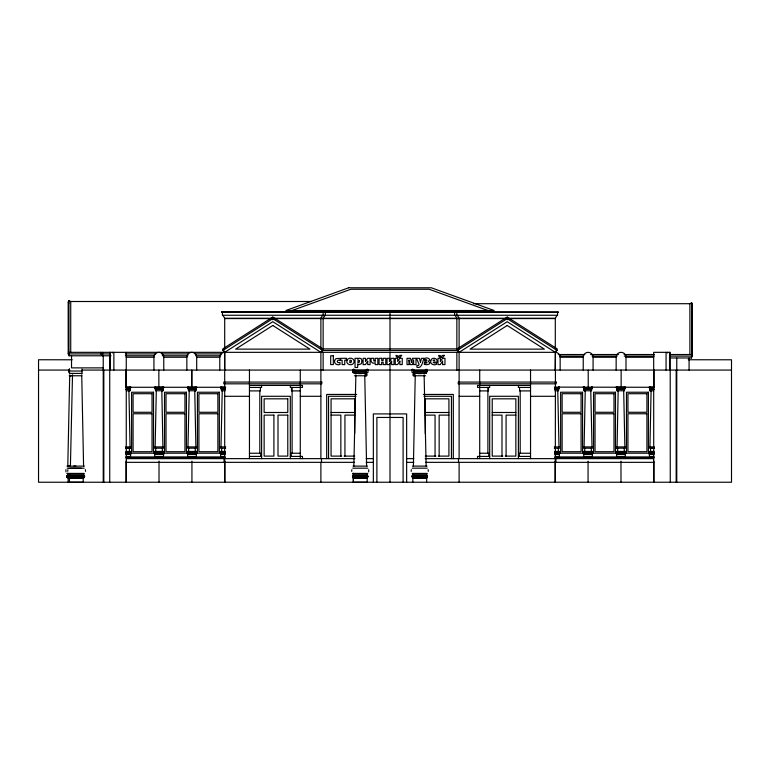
<?xml version="1.0" encoding="UTF-8"?>
<svg xmlns="http://www.w3.org/2000/svg" width="770" height="770" viewBox="0 0 770 770"><rect width="100%" height="100%" fill="white"/><g stroke="black" fill="none" stroke-linecap="round" stroke-linejoin="round"><path stroke-width="1.16" d="M69.358 373.017L69.358 369.051M69.444 372.43L69.416 369.032L69.444 373.007L69.416 372.42M69.387 477.631L69.473 482.222L83.198 482.232L83.198 478.401L83.872 477.641M69.483 475.1L69.483 473.848L83.786 473.858L83.786 475.109M82.015 373.026L82.024 369.061M129.408 451.721L129.418 448.188M129.553 388.552L129.553 390.775L129.553 389.312M126.27 389.312L130.063 389.312L129.938 390.775L129.928 388.552M126.107 452.49L130.486 452.5L130.939 453.193L130.38 456.918L126.107 456.918L126.097 457.64L224.859 457.64L224.859 456.918L126.097 456.918M154.693 454.059L154.751 456.918L163.298 456.918L163.885 453.193L163.404 452.5L154.645 452.49L154.183 453.183L163.692 453.646M154.751 452.49L154.751 451.711L163.298 451.721L163.423 452.5M155.733 451.711L155.733 448.178M162.326 451.721L162.335 448.188M162.47 388.552L162.47 390.775L162.47 389.312M162.855 388.552L162.845 390.775L162.951 389.341M187.62 454.059L187.668 456.918L196.215 456.918L196.417 454.069M187.668 452.49L187.668 451.711L196.244 451.721L196.783 453.193L196.388 454.069L187.389 453.636M188.65 451.711L188.65 448.178M195.253 451.721L195.253 448.188M195.388 388.552L195.388 390.775L195.388 389.312M195.773 388.552L195.763 390.775L195.773 389.312M220.634 454.069L220.682 456.918L224.956 456.928M220.682 452.5L220.692 451.721L224.965 451.721M221.664 451.721L221.664 448.188M353.276 477.631L353.363 478.391L367.146 478.401L367.232 477.641L367.146 482.232L353.353 482.222L353.305 477.631M353.363 473.848L353.363 475.1L353.392 473.848L367.155 473.858M353.382 482.222L353.392 478.391M367.155 475.109L367.117 473.858M413.394 466.119L415.261 374.807M584.093 446.908L585.277 389.428M618.194 389.428L617.078 446.908M649.938 446.908L651.112 389.428M68.588 466.1L67.173 466.1L67.789 466.1L69.724 374.788M70.407 466.11L72.515 374.798M155.126 446.908L156.329 389.418M187.976 446.908L189.256 389.418M220.99 446.908L222.241 390.621M353.853 466.11L355.884 374.798M428.284 471.356L428.187 469.681M85.528 471.375L85.422 469.69M365.779 375.779L366.366 374.605L365.779 372.199L366.395 372.199C364.922 378.08 368.483 375.298 366.395 373.431M427.235 371.544L427.292 371.034L426.426 372.95M367.839 372.449C369.542 365.057 362.41 372.459 367.627 372.757M555.035 456.928L559.309 456.918L559.366 454.069M583.198 453.193L592.89 453.183L592.438 452.49L583.67 452.5L583.775 456.918L592.332 456.918L592.38 454.059M616.135 453.193L625.808 453.183L625.356 452.49L616.587 452.5L616.703 456.918L625.25 456.918L625.298 454.059M427.389 476.207L427.244 476.948L412.239 476.957L411.94 476.226L412.874 475.109M559.78 453.193L555.035 453.646M592.794 453.183L583.381 453.646M625.712 453.183L616.279 453.646M352.756 476.948L352.641 476.216L352.718 476.948L367.752 476.957L367.319 475.109L353.189 475.1L352.448 476.207L368.022 476.226L367.117 475.109M367.791 476.957L367.906 476.226M84.565 476.226L84.45 476.957L68.819 476.948L68.703 476.216M411.286 469.69L411.19 471.375M351.813 469.681L351.707 471.356M368.705 471.914L368.714 469.69M65.941 469.671L65.941 471.894M67.856 469.681L67.75 471.356M426.888 477.631L427.052 476.948L426.917 477.631L412.595 477.641L412.402 476.957L412.595 477.641M559.588 453.646L555.035 454.069M592.602 453.636L583.602 454.069M625.529 453.636L616.52 454.069M367.434 477.641L367.598 476.957L367.434 477.641L353.074 477.631L352.91 476.948M84.248 476.957L84.074 477.641L69.184 477.631L69.011 476.948M320.792 318.578L322.081 316.152A7.738 5.477 -90 0 1 323.14 315.257L323.14 312.158M323.044 318.578L324.334 316.152A7.738 5.477 90 0 1 325.392 315.257L325.392 312.158M320.888 382.074L320.888 352.333L322.755 350.466L457.236 350.466L459.113 352.333L459.113 382.074M413.769 371.044L413.403 372.199L425.589 372.189L425.579 369.879L413.403 369.889L413.769 371.044L425.213 371.034M584.103 387.118L584.103 388.552L591.668 388.542L591.668 387.108M617.02 388.552L617.02 387.118L624.595 387.108L624.595 388.542L624.085 388.542M654.269 387.108L649.938 387.118L649.938 388.552L653.73 388.552M126.27 388.552L130.063 388.552L130.053 387.118L125.731 387.108M162.749 387.83L162.97 387.118L155.405 387.108L155.405 388.542L162.97 388.552L162.749 387.83L155.636 387.83M195.667 387.83L195.888 387.118L188.323 387.108L188.323 388.542L195.898 388.552L195.667 387.83L188.554 387.83M366.222 371.044L366.597 369.889L354.412 369.879L354.412 372.189L366.587 372.199L366.222 371.044L354.778 371.034M554.872 388.552L558.645 388.552L558.654 387.118M225.668 387.118L221.337 387.118L221.337 388.552L225.119 388.552M69.367 372.18L69.348 369.86L69.358 372.18M558.51 386.964L559.01 389.062L559.511 386.964M583.333 386.964L583.833 389.062L584.334 386.964M591.524 386.954L592.024 389.062L592.525 386.954M616.25 386.964L616.751 389.062L617.251 386.964M624.441 386.954L624.951 389.062L625.442 386.954M649.168 386.964L649.668 389.062L650.169 386.964M129.822 386.964L130.323 389.062L130.833 386.964M154.549 386.954L155.049 389.062L155.55 386.954M162.749 386.964L163.25 389.062L163.75 386.964M187.466 386.954L187.967 389.062L188.477 386.954M195.667 386.964L196.167 389.062L196.668 386.964M220.49 386.964L220.98 389.062L221.49 386.964M111.082 355.779L69.069 355.779A1.8 1.174 -64.3 0 0 69.002 354.595L68.193 353.921L68.193 302.148L68.954 300.55L70.725 301.503L311.503 301.503M68.954 300.55L68.954 352.333L68.193 353.921L110.264 353.921M653.903 456.918L555.131 456.918L555.131 457.64L653.903 457.64L653.903 456.918L649.62 456.918L649.033 453.193L649.611 451.721L653.884 451.711M352.487 476.216L353.218 475.1M224.956 453.646L220.22 453.193L220.576 452.5L224.965 452.5M354.133 372.95C357.434 369.09 350.61 367.954 353.295 372.747M653.73 389.312L650.352 389.341L650.448 390.775L650.448 388.552M413.606 373.421C411.517 375.298 415.078 378.08 413.606 372.199M584.228 389.312L584.228 390.775L584.228 388.552M650.063 389.312L650.063 390.775L650.063 388.552M353.276 369.311L353.844 369.051M317.615 312.158L318.299 311.715M453.597 312.158L454.281 311.715M455.85 312.158L456.523 311.715M68.954 352.333L555.295 352.333A2.541 2.541 0 0 1 557.172 350.466L557.172 348.877L507.209 317.057L457.236 348.877L322.755 348.877L272.792 317.057L222.819 348.877L222.819 350.466A2.541 2.541 0 0 1 224.696 352.333L224.696 482.232M126.261 357.251L153.933 357.251A4.918 4.918 0 0 1 158.851 352.333A4.918 4.918 0 0 1 163.769 357.251L186.85 357.251A4.918 4.918 0 0 1 191.778 352.333A4.918 4.918 0 0 1 196.697 357.251L219.777 357.251A4.918 4.918 0 0 1 224.696 352.333L272.792 321.696L320.888 352.333M457.236 348.877L457.236 350.466L507.209 318.645L557.172 350.466L555.979 351.139A1.511 0.866 -57.5 0 0 555.449 351.89L555.295 482.232M459.113 352.333L507.209 321.696L555.295 352.333A4.918 4.918 0 0 1 560.156 357.251L583.237 357.251A4.918 4.918 0 0 1 588.155 352.333A4.918 4.918 0 0 1 593.083 357.251L616.154 357.251A4.918 4.918 0 0 1 621.082 352.333A4.918 4.918 0 0 1 626 357.251L653.672 357.251M473.521 303.698L689.891 303.698L691.662 302.745L692.423 304.342L692.423 356.115L691.547 356.953A1.79 1.107 64.3 0 0 691.547 357.973L669.573 357.973M292.071 310.512L350.802 289.26L429.198 289.26L487.92 310.512M584.613 389.312L584.613 390.775L584.603 388.552M617.53 389.312L617.53 390.775L617.53 388.552M617.145 389.312L617.145 390.775L617.145 388.552M129.928 390.775L126.27 390.775M426.455 372.95L425.829 372.95M354.161 372.95L353.035 372.43M70.513 466.11L67.693 466.1L68.347 466.1M367.483 466.119L353.045 466.11M67.173 468.16L69.213 468.16M583.65 452.5L583.775 451.721L592.322 451.711L592.322 452.49M616.568 452.5L616.693 451.721L625.24 451.711L625.25 452.49M649.485 452.5L653.894 452.49M412.845 473.858L426.638 473.848L426.609 475.1M412.21 476.957L412.133 476.226M412.884 482.232L412.797 477.641L412.845 478.401L426.638 478.391L426.724 477.631L426.609 482.222M224.696 370.072L224.696 352.371M70.195 375.76L69.358 375.76L71.225 375.76M67.953 473.406L66.913 473.406L84.18 473.425M222.443 312.158L222.443 315.257L557.557 315.257L557.557 312.158M271.589 318.578L224.792 318.578L223.502 316.152A7.738 5.477 -90 0 0 222.443 315.257M273.995 318.578L506.006 318.578M508.402 318.578L555.209 318.578L556.498 316.152A7.738 5.477 -90 0 1 557.557 315.257M555.295 352.371L555.112 370.072M125.366 353.921L155.752 353.921M161.738 353.921L188.073 353.921M195.099 353.921L221.587 353.921M558.24 354.527L584.834 354.527M590.551 354.527L618.445 354.527M624.066 354.527L654.452 354.527M669.544 354.527L691.662 354.527L692.423 356.115L669.688 356.115M125.366 355.779L154.308 355.779M162.297 355.779L187.938 355.779M195.753 355.779L220.836 355.779M559.607 356.115L583.631 356.115M592.005 356.115L617.107 356.115M624.278 356.115L654.173 356.115M72.226 359.792L38.538 359.754L38.538 482.232L731.5 482.232L731.5 359.792L688.188 359.754M103.238 367.877L71.533 367.877L71.533 355.779M38.538 370.072L69.82 370.072M82.101 370.072L353.334 370.072M367.309 370.072L412.682 370.072M426.667 370.072L731.5 370.072M413.394 373.431L425.569 373.411M69.647 373.411L82.092 373.431M418.264 373.604L421.633 373.594M413.394 375.779L425.569 375.77M69.637 375.77L81.87 375.779M249.451 385.423L302.466 385.423L302.466 387.435L290.309 387.435L290.309 385.423M530.54 385.414L477.535 385.414L477.535 387.435L489.691 387.435L489.691 385.414M224.696 387.281L125.934 387.281L125.934 370.072M554.333 387.118L654.067 387.281L654.067 370.072M249.451 387.435L261.608 387.435L261.608 385.423M530.54 387.435L518.383 387.435L518.383 385.414M554.872 387.839L558.423 387.83M584.334 387.83L591.447 387.83M617.251 387.83L624.364 387.83M650.169 387.83L653.73 387.83M617.011 388.552L624.595 388.542M554.872 389.322L558.645 389.312M584.093 389.312L591.668 389.302M617.02 389.312L624.586 389.302M554.804 389.428L557.268 389.428M585.941 389.418L590.282 389.418M618.464 389.428L623.517 389.418M649.938 389.312L650.448 389.312M651.381 389.428L654.375 389.418M249.451 390.91L260.424 390.91L260.424 387.435M300.271 390.91L291.493 390.91L291.493 387.435M479.729 390.91L488.498 390.91L488.498 387.435M530.54 390.91L519.577 390.91L519.577 387.435M554.872 390.775L558.654 390.775M584.103 390.775L591.668 390.765M624.586 390.765L617.145 390.775M653.73 390.775L650.063 390.775M356.693 394.442L326.692 394.442L326.692 458.641M423.298 394.442L453.309 394.442L453.309 458.641M224.696 396.29L249.451 396.29M300.281 396.29L320.888 396.29M356.048 396.29L328.549 396.29L328.549 458.641M423.952 396.29L451.451 396.29L451.451 458.641M459.113 396.29L479.71 396.29M530.54 396.29L555.295 396.29M331.071 412.489L354.72 412.489M425.281 412.489L448.92 412.489M492.222 412.489L515.862 412.489M331.071 415.117L340.85 415.117L340.85 456.11M354.72 415.117L344.941 415.117L344.941 456.11M425.281 415.117L435.06 415.117L435.06 456.11M448.92 415.117L439.15 415.117L439.15 456.11M492.222 415.117L501.992 415.117L501.992 456.11M515.862 415.117L506.082 415.117L506.082 456.11M187.447 446.908L196.466 446.908M220.47 446.908L225.668 446.918M559.53 446.908L554.333 446.918M592.525 446.908L583.525 446.908M130.602 446.908L129.668 446.908M154.529 446.908L163.548 446.908M616.443 446.908L625.461 446.908M649.389 446.908L654.365 446.908M624.874 446.908L623.662 389.418M554.333 448.217L559.53 448.217M583.535 448.188L592.544 448.207M616.289 448.188L625.471 448.178M651.555 448.188L653.884 448.188M616.731 448.217L617.299 448.217M649.206 448.188L654.375 448.207M555.035 451.451L559.694 451.451M592.707 451.441L583.371 451.451M616.289 451.451L625.625 451.441M649.206 451.451L653.894 451.451M555.035 451.721L559.309 451.721L559.309 452.5M555.035 452.5L559.415 452.5L559.877 453.193L554.496 453.193M249.451 453.241L260.712 453.241L260.712 456.408M300.213 453.241L291.204 453.241L291.204 456.408M479.787 453.241L488.786 453.241L488.786 456.408M530.54 453.241L519.288 453.241L519.288 456.408M649.052 453.193L654.433 453.183M649.216 453.646L653.894 453.636M649.437 454.069L653.894 454.069M555.035 454.55L559.309 454.541M583.775 454.541L592.332 454.541M616.693 454.541L625.25 454.541M649.62 454.541L653.894 454.541M341.716 456.11L331.071 456.11L331.071 398.822L354.72 398.822L354.72 433.433M344.075 456.11L354.72 456.11M425.281 456.11L435.916 456.11M438.284 456.11L448.92 456.11L448.92 398.822L425.281 398.822L425.281 433.856M502.858 456.11L492.222 456.11L492.222 398.822L515.862 398.822L515.862 456.11L505.216 456.11M249.451 456.408L261.608 456.408M290.309 456.408L302.466 456.408L302.466 458.641M489.691 456.408L477.535 456.408L477.535 458.641M518.383 456.408L530.54 456.408M126.261 458.641L354.855 458.641M366.193 458.641L373.344 458.641M406.647 458.641L413.779 458.641M425.146 458.641L653.74 458.641M224.696 458.641L224.08 458.641L224.08 462.337L224.696 462.337M126.261 462.337L354.498 462.337M366.193 462.337L373.344 462.337M406.647 462.337L413.808 462.337M425.502 462.337L653.74 462.337M412.479 466.119L426.994 466.11M412.219 468.179L427.244 468.17M84.18 468.179L69.098 468.17M412.229 473.425L427.254 473.415M69.974 473.839L67.558 473.829L67.587 475.1L66.615 476.197L66.923 476.948L69.464 476.948M69.974 475.1L67.414 475.1L66.644 476.207L70.205 476.207M426.811 475.1L412.71 475.109L411.979 476.226L427.543 476.207L426.811 475.1L427.514 476.207M67.298 477.631L67.086 476.928L67.26 477.612L69.724 477.621M69.358 371.034L82.024 371.044M354.421 373.411L366.607 373.431M358.368 373.594L361.736 373.604M354.421 375.77L366.607 375.779M126.27 387.83L129.822 387.83M221.567 387.83L225.129 387.839M161.864 388.552L162.98 388.552M155.415 389.302L162.98 389.312M188.332 389.302L195.898 389.312M221.346 389.312L225.119 389.322M125.626 389.418L128.609 389.428M156.791 389.418L161.527 389.428M189.709 389.418L194.05 389.418M222.732 389.428L225.187 389.428M155.415 390.765L162.98 390.775M188.332 390.765L195.898 390.775M221.346 390.775L225.119 390.775M125.626 446.908L129.784 446.908M162.913 446.908L161.806 389.428M126.107 448.188L130.785 448.188M154.529 448.178L163.712 448.188M187.293 448.178L196.466 448.188M220.307 448.188L225.668 448.217M125.626 448.207L130.351 448.217M154.366 451.441L163.702 451.451M187.283 451.441L196.62 451.451M220.307 451.451L224.965 451.451M126.107 451.451L130.785 451.451M126.107 451.711L130.399 451.721L130.505 452.5M196.321 452.5L187.562 452.49L187.11 453.183L196.783 453.193M154.183 453.183L163.866 453.193M220.124 453.193L225.495 453.193M125.568 453.183L130.967 453.193M126.107 453.636L130.775 453.646M196.61 453.646L187.206 453.183M126.107 454.069L130.553 454.069M163.471 454.069L154.472 453.636M224.956 454.069L220.403 453.646M126.107 454.541L130.38 454.541M154.751 454.541L163.298 454.541M187.668 454.541L196.215 454.541M220.682 454.541L224.956 454.55M73.901 466.11L84.19 466.119L83.584 466.119L81.726 374.807M67.789 466.1L75.768 466.119M352.747 468.17L367.771 468.179M70.513 468.208L81.399 468.218M367.771 473.425L352.747 473.415L353.738 473.415M69.473 478.391L83.198 478.401M414.222 375.779L413.634 374.605L414.212 372.199M66.894 476.928L66.778 476.197M67.471 477.612L68.164 478.391L68.135 482.203M322.755 348.877L322.755 350.466L272.792 318.645L222.819 350.466L224.022 351.139A1.511 0.866 57.5 0 1 224.551 351.89L224.696 352.333M461.692 311.715L462.375 312.158M325.72 311.715L326.403 312.158M323.467 311.715L324.151 312.158M425.858 372.95C423.182 371.323 427.081 366.703 427.292 371.034M412.364 372.757C417.571 372.507 410.477 365.028 412.162 372.449M353.064 372.43L352.737 371.544M459.199 318.578L457.909 316.152A7.738 5.477 -90 0 0 456.851 315.257L456.851 312.158M456.957 318.578L455.667 316.152A7.738 5.477 -90 0 0 454.608 315.257L454.608 312.158M352.939 476.948L353.112 477.631M590.744 389.418L592.024 446.908M557.759 390.621L559.001 446.908M424.116 374.798L426.147 466.11M364.739 374.807L366.607 466.119M194.723 389.428L195.898 446.908M128.888 389.428L130.063 446.908M650.583 448.188L650.583 451.721M624.268 448.178L624.268 451.711M617.665 448.188L617.665 451.721M591.35 448.178L591.35 451.711M584.748 448.188L584.748 451.721M558.327 448.188L558.337 451.721M412.874 473.858L412.845 475.109M691.662 302.745L691.662 354.527M691.547 355.615L691.547 357.973M689.891 303.698L689.891 354.527M689.083 357.973L689.083 370.072M676.763 357.973L676.763 482.232M676.175 370.072L676.175 482.232M670.266 482.232L670.198 352.333L653.672 352.333L653.74 482.232M669.553 352.333L669.553 370.072M667.311 352.333L667.311 352.987M666.069 352.333L666.069 370.072M653.903 461.153L653.903 482.232M626 357.251L626 370.072M621.14 370.072L621.149 387.281M620.986 456.918L620.976 457.64M620.976 461.153L620.986 482.232M616.154 357.251L616.154 370.072M593.083 357.251L593.083 370.072M588.222 370.072L588.222 387.281M588.068 456.918L588.059 457.64M588.068 461.153L588.059 482.232M583.237 357.251L583.237 370.072M560.156 357.251L560.156 370.072M555.921 458.641L555.921 462.337M555.295 348.877L555.295 318.251L224.696 318.251L224.696 348.877M555.131 461.153L555.131 482.232M530.54 370.072L530.54 458.641M520.193 390.91L520.193 453.241M518.383 458.641L518.383 396.29L489.691 396.29L489.691 458.641M507.209 317.057L507.209 319.81M487.891 387.435L487.891 453.241M479.71 370.072L479.71 458.641M459.113 318.251L459.113 348.877M459.113 383.826L459.113 458.641M459.113 462.337L459.113 482.232M458.487 458.641L458.487 462.337M456.86 318.251L456.86 349.522M456.86 352.333L456.86 370.072M406.647 482.232L406.647 413.914L373.344 413.914L373.344 482.232M403.105 482.232L403.105 417.456L376.886 417.456L376.886 482.232M389.995 311.715L389.995 349.522M389.995 351.928L389.995 361.005M389.995 363.267L389.995 482.232M323.131 318.251L323.131 349.522M323.131 352.333L323.131 370.072M321.504 458.641L321.504 462.337M320.888 318.251L320.888 348.877M320.888 383.826L320.888 458.641M320.888 462.337L320.888 482.232M300.281 370.072L300.281 458.641M292.109 387.435L292.109 453.241M290.309 458.641L290.309 396.29L261.608 396.29L261.608 458.641M272.792 317.057L272.792 319.81M259.808 390.91L259.808 453.241M249.451 370.072L249.451 458.641M224.859 461.153L224.859 482.232M219.777 357.251L219.777 370.072M196.697 357.251L196.697 370.072M191.942 456.918L191.942 457.64M191.942 461.153L191.932 482.232M186.85 357.251L186.85 370.072M163.769 357.251L163.769 370.072M159.024 456.918L159.015 457.64M159.015 461.153L159.024 482.232M158.851 370.072L158.861 387.281M153.933 357.251L153.933 370.072M126.261 352.333L126.261 482.232M126.097 461.153L126.097 482.232M113.864 352.333L113.864 370.072M112.622 352.333L112.622 352.987M110.38 352.333L110.38 370.072M109.735 352.333L109.735 482.232M103.825 370.072L103.825 482.232M103.238 355.779L103.238 482.232M102.68 352.333L102.68 355.779L101.582 354.296A4.697 3.417 -90 0 0 100.687 353.921L100.687 352.333M70.725 301.503L70.725 352.333M69.069 353.42L69.069 355.779M691.816 305.141A2.849 2.849 0 0 1 692.423 304.333M68.193 302.138A2.849 2.849 0 0 1 68.915 303.178M324.334 316.152A7.738 5.477 -90 0 1 325.392 315.257M321.032 351.89A1.511 0.866 -57.5 0 1 321.562 351.139M321.918 350.841A4.456 3.147 90 0 1 322.755 350.466M458.439 351.139A1.511 0.866 57.5 0 1 458.958 351.89M457.236 350.466A4.456 3.147 -90 0 1 458.083 350.841M362.121 361.265L361.351 363.786L358.83 364.691A1.829 1.829 0 0 1 357.675 363.94L357.655 367.483L355.037 367.483L355.037 358.31L357.655 358.31L357.675 359.167A2.214 2.214 0 0 1 359.022 358.223L361.12 358.608L362.121 361.265M351.418 361.351L350.87 362.737L349.695 362.478L350.003 360.158L351.168 360.389L351.418 361.351M359.475 361.342L358.907 362.737L357.829 362.478L358.156 360.158L359.244 360.408L359.475 361.342M430.757 360.639C429.737 363.979 433.837 365.721 436.436 364.364L436.436 362.708L434.116 362.997L433.192 362.198L437.071 362.198C438.313 358.012 431.585 356.558 430.757 360.639M334.661 360.591C333.699 363.69 337.443 365.702 340.003 364.412L340.003 362.478L338.049 362.737L337.202 361.467L338.088 360.168L340.003 360.456L340.003 358.425L336.317 358.57A2.984 2.984 0 0 0 334.671 360.591M346.914 360.485C345.509 364.672 352.333 366.443 353.825 362.757A3.927 3.927 0 0 0 353.959 360.485C353.083 357.376 347.771 357.367 346.914 360.485M411.536 362.218L410.449 358.31L406.993 358.31L406.993 364.595L408.986 364.595L408.986 359.898L410.169 364.595L412.422 364.595L413.634 359.86L413.634 364.595L416.002 364.595L416.002 358.31L412.537 358.31L411.536 362.218M429.93 362.757L429.054 364.248L426.426 364.701L424.347 364.412L424.347 362.795C426.898 364.364 428.447 361.332 424.886 362.073L424.886 360.687C428.024 361.457 427.023 358.589 424.578 359.965L424.578 358.454C426.878 356.635 432.413 359.706 428.187 361.313L429.93 362.757M420.468 362.179L419.39 358.31L416.503 358.31L419.13 364.566L418.293 365.596L416.926 365.327L416.926 367.29C422.114 369.1 422.595 361.092 423.962 358.31L421.421 358.31L420.468 362.179M401.661 355.384L399.957 357.54L396.82 357.049A2.214 2.214 0 0 1 396.03 355.384L397.878 355.817A1.03 1.03 0 0 0 398.86 356.423L399.948 355.384L401.661 355.384M444.377 355.384L442.663 357.54L439.535 357.049A2.214 2.214 0 0 1 438.746 355.384L440.594 355.817A1.03 1.03 0 0 0 441.576 356.423L442.663 355.384L444.377 355.384M433.26 360.379L434.761 360.822L434.319 359.811L433.26 360.379M367.704 361.188L365.423 364.595L363.103 364.595L363.103 358.31L365.509 358.31L365.509 361.525L367.637 358.31L370.091 358.31L370.091 364.595L367.704 364.595L367.704 361.188M391.622 361.188L389.331 364.595L387.021 364.595L387.021 358.31L389.428 358.31L389.428 361.525L391.555 358.31L394.009 358.31L394.009 364.595L391.622 364.595L391.622 361.188M399.861 361.188L397.57 364.595L395.26 364.595L395.26 358.31L397.667 358.31L397.667 361.525L399.784 358.31L402.248 358.31L402.248 364.595L399.861 364.595L399.861 361.188M442.577 361.188L440.286 364.595L437.976 364.595L437.976 358.31L440.382 358.31L440.382 361.525L442.5 358.31L444.964 358.31L444.964 364.595L442.577 364.595L442.577 361.188M69.3 475.1L68.54 476.216L84.729 476.226L83.959 475.109L69.3 475.1M222.116 311.715L221.433 312.158L558.568 312.158L222.116 311.715M272.792 325.479L235.639 349.137L309.944 349.137L272.792 325.479M507.209 325.479L470.056 349.137L544.361 349.137L507.209 325.479M375.211 361.024L373.777 360.899L373.739 358.31L371.275 358.31C370.081 361.005 372.228 364.711 375.211 362.66L375.211 364.595L377.829 364.595L377.829 358.31L375.211 358.31L375.211 361.024M348.704 287.768L285.863 310.512L494.138 310.512L431.287 287.768L348.704 287.768M333.333 355.798L330.686 355.798L330.686 364.595L333.333 364.595L333.333 355.798M346.259 358.31L340.61 358.31L340.61 360.244L342.13 360.244L342.13 364.595L344.748 364.595L344.748 360.244L346.259 360.244L346.259 358.31M381.699 358.31L379.09 358.31L379.09 364.595L381.699 364.595L381.699 362.141L383.162 362.141L383.162 364.595L385.77 364.595L385.77 358.31L383.162 358.31L383.162 360.447L381.699 360.447L381.699 358.31M321.773 382.074L223.81 382.074L223.81 383.826L321.773 383.826L321.773 382.074M556.181 382.074L458.227 382.074L458.227 383.826L556.181 383.826L556.181 382.074M153.519 392.238L131.603 392.238L131.603 453.193L153.519 453.193L153.519 392.238M186.436 392.238L164.52 392.238L164.52 453.193L186.436 453.193L186.436 392.238M219.354 392.238L197.438 392.238L197.438 453.193L219.354 453.193L219.354 392.238M582.563 392.238L560.637 392.238L560.637 453.193L582.563 453.193L582.563 392.238M615.48 392.238L593.564 392.238L593.564 453.193L615.48 453.193L615.48 392.238M648.398 392.238L626.482 392.238L626.482 453.193L648.398 453.193L648.398 392.238M152.037 393.711L133.075 393.711L133.075 412.277L152.037 412.277L152.037 393.711M184.954 393.711L166.002 393.711L166.002 412.277L184.954 412.277L184.954 393.711M217.881 393.711L198.92 393.711L198.92 412.277L217.881 412.277L217.881 393.711M581.081 393.711L562.119 393.711L562.119 412.277L581.081 412.277L581.081 393.711M613.998 393.711L595.037 393.711L595.037 412.277L613.998 412.277L613.998 393.711M646.916 393.711L627.954 393.711L627.954 412.277L646.916 412.277L646.916 393.711M287.778 398.822L264.139 398.822L264.139 412.489L287.778 412.489L287.778 398.822M152.037 413.76L133.075 413.76L133.075 451.711L152.037 451.711L152.037 413.76M184.954 413.76L166.002 413.76L166.002 451.711L184.954 451.711L184.954 413.76M217.881 413.76L198.92 413.76L198.92 451.711L217.881 451.711L217.881 413.76M581.081 413.76L562.119 413.76L562.119 451.711L581.081 451.711L581.081 413.76M613.998 413.76L595.037 413.76L595.037 451.711L613.998 451.711L613.998 413.76M646.916 413.76L627.954 413.76L627.954 451.711L646.916 451.711L646.916 413.76M273.908 415.117L264.139 415.117L264.139 456.11L273.908 456.11L273.908 415.117M287.778 415.117L277.999 415.117L277.999 456.11L287.778 456.11L287.778 415.117M191.778 387.281L191.778 370.072L191.769 387.281"/></g></svg>
